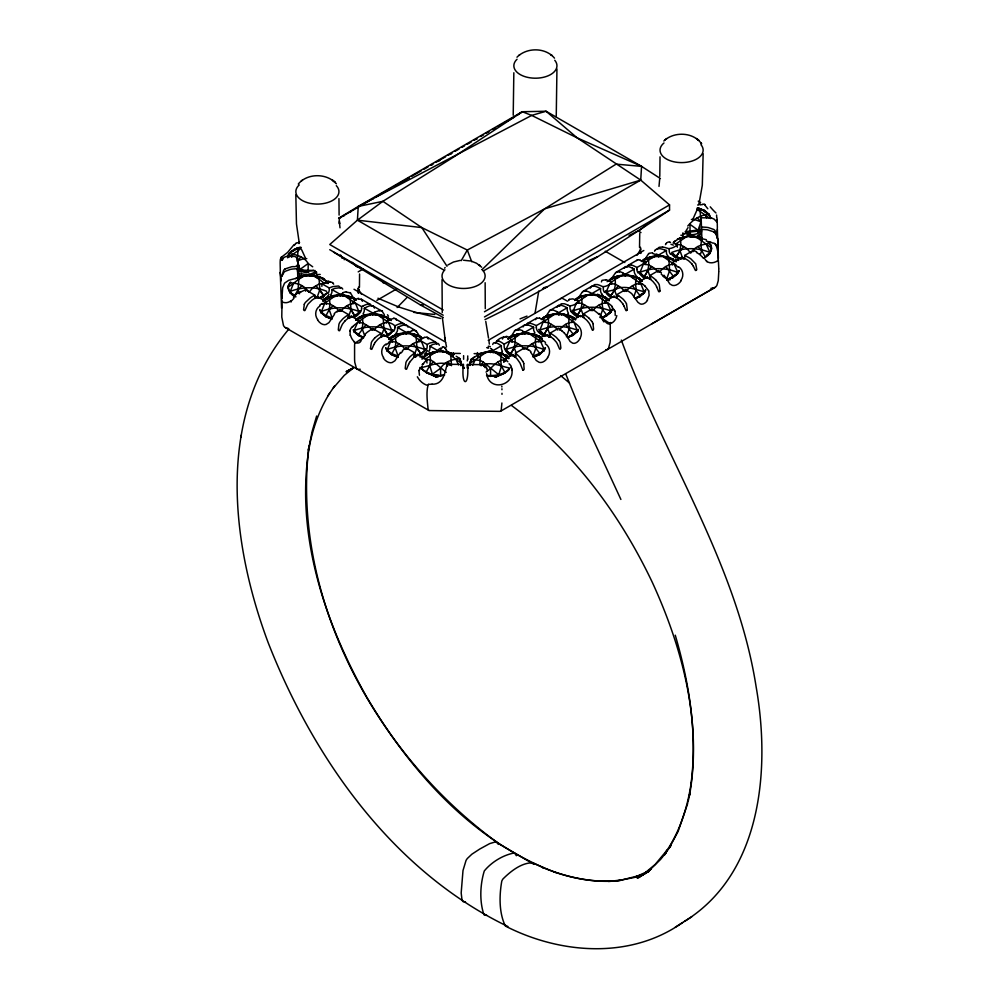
<?xml version="1.0" encoding="UTF-8"?>
<svg xmlns="http://www.w3.org/2000/svg" width="999" height="999" viewBox="0 0 999 999"><rect width="100%" height="100%" fill="white"/><g stroke="black" fill="none" stroke-linecap="round" stroke-linejoin="round"><path stroke-width="1.5" d="M297.789 278.059L297.789 279.77A4.308 3.496 -7 0 0 297.827 280.207M301.174 291.795L305.444 289.735L314.822 295.142L314.822 297.103A4.308 2.697 -55.3 0 0 315.185 298.501M316.671 274.962L316.658 276.623M326.798 282.292L321.878 283.741L329.258 287.999L329.258 289.947A4.308 2.572 -57.3 0 1 327.947 293.406M337.163 311.888L340.072 309.727L348.464 314.573L348.464 316.533M354.87 300.662L352.959 301.686L361.601 306.668L361.601 308.629M365.097 334.303L366.071 333.304A15.947 10.814 -63.9 0 1 366.67 332.704A20.105 12.163 -59.8 0 1 367.607 331.943L372.639 328.534L381.143 333.441L381.143 335.402A4.308 2.597 -57 0 0 381.755 337.163L381.318 336.913M388.374 320.005C381.805 322.153 396.915 322.964 394.842 327.822M402.41 350.599L406.044 347.814L414.785 352.859L414.785 354.82A4.308 2.36 -61.8 0 0 415.946 356.893L414.26 355.931M436.039 342.607A7.655 4.071 -66.5 0 0 435.064 341.795L429.77 343.082A50.237 26.698 -63.6 0 0 428.796 343.606L427.185 344.543L427.185 346.491A4.308 2.248 -64.3 0 1 426.111 350.1M463.611 355.656L463.623 359.253M484.902 367.557L483.653 364.672L467.532 364.485L467.532 366.208M492.707 344.468L493.219 343.394A7.742 3.746 64.1 0 1 494.13 342.694L496.441 342.907A18.644 9.016 67.1 0 1 496.853 343.082L498.364 343.868A46.503 22.502 67.1 0 1 499.862 344.805L501.336 345.816L501.336 347.764A4.296 2.123 66.4 0 0 502.41 351.348M512.687 356.081L512.687 354.732L503.908 359.815L505.494 361.326M513.836 72.777L513.211 115.222M527.622 324.875A31.806 18.919 58.5 0 1 531.78 326.423L533.578 327.197L533.578 329.146A4.308 2.597 57.7 0 0 534.877 332.617M536.338 327.56L536.338 325.599L545.267 320.454L543.119 319.355M547.39 335.926C547.639 332.867 534.315 339.598 542.295 341.633M550.162 335.065L550.149 333.104L558.404 328.346L560.576 329.845M556.942 69.043L556.243 116.908M549.912 310.502L558.766 305.369L561.5 305.357A31.531 18.082 60.4 0 1 565.496 306.955L567.232 307.767L567.232 309.727A4.308 2.51 59.6 0 0 568.481 313.211M580.544 316.783L580.544 315.559L571.753 320.642L574.363 322.502M582.767 291.533L591.957 286.201L594.73 286.164A31.618 18.407 59.7 0 1 598.788 287.724L600.549 288.536L600.549 290.484A4.308 2.61 58.4 0 0 601.773 294.006M614.06 297.44L614.06 296.216L605.394 301.223L607.567 302.672M632.504 268.207L634.203 269.106L634.203 271.054A4.308 2.51 60.3 0 0 635.376 274.6A12.875 7.093 68.7 0 0 641.92 281.268M636.962 269.455L636.962 267.507L645.679 262.475L643.793 261.438M647.215 278.296L647.215 277.073L638.96 281.83L642.594 284.216M660.027 156.843L659.79 176.411M664.397 249.8L666.42 250.499L666.408 252.46A4.296 2.91 50.4 0 0 667.819 255.869A13.112 8.429 55.3 0 0 676.498 261.738M681.892 258.279L681.892 257.055L685.476 258.878A28.846 18.993 51.8 0 1 688.736 260.901L691.895 263.848M682.792 235.652L682.792 237.325A4.058 3.072 35.1 0 0 682.854 238.249M713.835 231.843L707.467 229.82A34.953 28.534 -1.1 0 0 705.956 229.645L701.573 229.37L701.573 231.331A4.308 3.509 0.5 0 1 699.837 234.116L699.987 238.274M716.982 219.755L716.733 221.815L714.198 219.168L711.251 217.832L701.186 217.794L701.485 228.946A4.308 3.496 -4.4 0 1 699.75 231.768A12.875 10.04 -7.6 0 1 697.764 232.967M701.872 238.936L701.872 240.609A4.308 3.459 3.8 0 1 701.81 241.184M703.146 153.771L702.322 185.177L698.875 204.595M287.562 257.792C288.236 251.573 295.03 248.788 300.224 247.14M287.862 256.556L288.349 254.907M288.349 255.494L289.036 253.596L297.265 248.264L301.286 247.44M289.036 254.608L289.91 252.747M289.91 253.334L290.959 251.81M290.959 252.248L292.17 250.799M293.519 250.737L293.519 249.725L298.389 247.839L292.17 251.386M300.249 270.267L298.414 268.956L304.133 270.217L314.173 270.454L308.167 271.179L300.249 270.267L297.265 260.876L298.027 250.299L297.265 248.264L300.999 248.589L288.511 257.455M308.167 271.179L308.167 263.499C304.133 256.431 296.378 254.67 289.036 253.596M437.974 351.061L440.621 350.562C448.838 352.16 454.433 358.891 461.301 363.112L461.188 365.072L461.188 362.15L459.715 358.554C452.385 359.565 444.655 361.238 440.609 368.269L440.584 375.949C433.678 375.412 426.248 374.051 421.478 368.556M446.64 366.196L447.477 364.273L463.399 364.448L463.449 368.206M542.345 339.098L539.772 336.551L536.038 335.09L525.124 332.467L520.941 333.678L509.727 341.358L506.006 349.55L506.006 350.574L510.489 354.458L515.384 356.343L507.917 351.91L505.319 348.651M507.929 339.048L510.501 336.526L514.235 335.065L525.124 332.467L536.026 335.09L539.772 336.551L539.76 337.562L541.133 338.224M510.489 354.458L514.235 347.677L517.969 343.681L520.954 345.404L524.3 349.325M510.489 337.537L510.501 336.526L519.118 333.753L509.14 338.174M517.195 334.952L517.195 333.941M533.066 356.069L533.066 357.08L539.76 354.495L544.93 349.3L545.429 347.64L541.121 352.822L533.066 356.069L536.038 347.689L535.277 341.983L536.038 335.09L541.908 338.911M533.041 333.941L533.041 334.965L531.131 334.34L533.041 333.941L539.772 336.551M536.625 335.339L539.76 337.562M575.736 319.368C571.128 315.097 564.423 314.335 558.516 313.187L554.333 314.398L543.119 322.078L539.398 331.293L545.404 335.764L538.711 329.383M552.509 314.473L552.497 315.06C557.742 313.211 543.581 315.746 542.532 318.319L550.586 315.672L550.586 314.66L558.516 313.187L569.418 315.809L574.525 318.356M543.881 335.189L547.627 328.396L551.361 324.4L554.345 326.124L557.692 330.045M543.881 318.256L543.893 317.245L550.586 314.66M541.545 352.11L544.243 350.624L544.243 349.613L540.559 341.408L529.333 333.691L520.941 333.678L514.235 335.065L508.366 338.873M568.269 315.384L566.433 315.684L566.433 314.673L573.164 317.27M570.029 335.964L568.294 337.088L575.724 332.679L578.321 329.433L577.634 331.343L573.151 335.214L567.944 337.475M570.017 316.059L573.151 318.281M570.029 336.401L571.665 335.189M609.153 300.075C604.545 295.804 597.839 295.042 591.932 293.893L587.749 295.117L576.535 302.784L572.814 312L578.821 316.471L572.127 310.09M574.737 300.474L577.31 297.952L581.043 296.491L591.932 293.893L602.834 296.516L606.58 297.977L606.568 298.988L609.153 300.524M575.948 299.613L577.297 298.963L577.31 297.952C578.458 296.353 591.358 293.918 585.913 295.766L585.926 295.18M577.297 315.896L581.043 309.103L584.777 305.107L587.762 306.83L591.108 310.751M573.588 333.579L577.634 331.343L573.95 322.128C568.094 321.965 562.687 325.362 559.378 330.045M577.297 298.963L578.796 297.377M578.796 297.964L580.431 296.74M582.167 296.079L580.431 297.19M584.003 296.378L584.003 295.367M597.939 295.192L597.939 295.779C592.132 293.931 606.168 296.341 606.58 297.977M599.85 296.391L599.85 295.379M601.685 296.091L603.433 296.765M603.446 316.671L601.71 317.794L609.14 313.386L612.237 309.066M603.446 317.108L605.082 315.896M605.057 297.39L606.568 298.988M636.85 277.472L641.358 280.357L639.997 278.684L633.266 276.086L625.349 274.6L621.166 275.824L615.234 279.245L609.939 283.491L606.231 291.696L607.092 293.556L612.237 297.178L605.544 290.796M601.361 318.182L606.568 315.921L607.929 314.248M617.419 276.074L617.419 277.085L619.33 276.473L617.419 276.074L610.726 278.659L608.154 281.181L617.419 276.074L625.349 274.6L636.251 277.223L639.997 278.684L639.984 279.695M607.929 314.835L609.14 313.386M609.14 313.823L610.189 312.3M610.714 296.603L610.726 295.592C615.059 290.697 616.483 283.366 614.46 277.198L621.166 275.824L629.557 275.824L640.771 283.541L644.467 292.757L639.984 296.628L636.076 298.326M610.714 279.67L610.726 278.659L613.848 277.447M610.189 312.887L611.051 311.039L607.355 302.834L596.141 295.117L587.749 295.117L581.043 296.491L575.174 300.299M608.354 313.536L611.051 312.05L611.738 310.14M633.266 276.086L633.266 277.098L631.356 276.486L633.266 276.086L639.997 278.684M636.863 297.377L635.127 298.501L642.557 294.093L645.654 289.772M636.863 297.827L638.498 296.603M670.242 258.192L674.75 261.076L673.388 259.403L666.658 256.805L658.741 255.319C652.809 256.568 647.876 260.402 643.331 264.223L639.622 273.426L645.629 277.897L638.935 271.516M652.734 256.606L652.722 257.193C657.966 255.344 643.806 257.892 642.757 260.452L650.811 257.804L650.811 256.793L658.741 255.319L669.642 257.942M644.105 277.322L647.851 270.529L651.585 266.546L654.57 268.269L657.916 272.178M644.105 260.389L644.118 259.378L650.811 256.793M640.421 294.992L644.467 292.757L645.154 290.846M668.493 257.517L666.658 257.817L666.658 256.805L673.388 259.403L673.376 260.427M666.683 279.932L675.948 274.812L679.045 270.504M668.518 279.221L670.254 278.097M670.254 278.546L671.89 277.335M666.87 280.17L673.376 277.347L674.737 275.687M674.737 276.273L675.948 274.812M675.948 275.249L676.997 273.738M643.156 260.964L647.851 257.929L654.557 256.543L662.949 256.543L674.163 264.26L677.859 272.465L676.997 274.325M673.813 275.712L677.859 273.476L678.546 271.566M310.989 275.424L314.96 275.899L316.87 277.098L316.87 276.086L308.966 274.55C300.749 276.099 295.142 282.829 288.249 286.975C288.212 291.471 292.158 294.555 295.804 296.391L295.804 296.978C290.721 295.142 286.214 289.136 289.136 283.741M288.249 287.999L288.349 286.026M288.349 286.613L288.649 284.94M293.856 294.817L289.822 292.545L293.544 283.366C299.925 283.129 305.457 287.213 308.953 292.257L313.162 287.4L319.106 284.003L324.375 283.454C319.842 279.62 314.91 275.774 308.966 274.55L298.064 277.11L301.81 277.422M294.305 296.416L298.064 289.635L301.81 285.652M299.2 277.322L301.036 276.036L306.93 275.999C292.32 276.049 321.603 274.3 324.937 279.757L328.059 283.566L328.059 282.542L326.149 281.206M301.036 276.036L301.036 277.048L302.947 275.849M312.987 275.674L310.976 276.011M320.429 297.24L318.693 298.351L327.197 292.907L323.576 296.503L320.966 297.652M320.429 297.69L322.065 296.478M316.134 285.702L323.576 295.492L323.576 296.503L322.065 297.065M422.352 369.393L421.478 367.545C430.919 365.746 440.734 360.302 450.174 365.247M423.376 356.68L422.34 358.191L425.961 354.595L435.339 351.548M423.389 370.329L422.352 368.806M424.6 371.341L423.389 369.88M423.376 357.118L424.587 355.669M424.587 356.256L425.961 355.619L425.961 354.595L430.844 353.334M427.46 372.989L424.6 370.754M425.961 355.619L427.472 354.021M429.083 373.614L427.46 372.402M429.108 353.409L427.472 354.608M430.831 374.288L429.095 373.164M436.376 376.985L432.667 375.012L429.72 365.634L430.494 359.952L429.707 353.122L440.621 350.562L453.996 354.195M434.577 375.199L430.831 373.701M436.551 375.412L434.577 374.613M438.561 375.661L444.63 375L440.584 375.949M444.642 351.685L442.632 352.023L448.526 352.098L452.097 353.933M446.615 351.91L448.526 353.109L448.526 352.098M461.288 364.123L459.715 358.554L456.206 356.256M477.897 355.607L477.922 354.345M467.532 367.195L467.507 368.231L468.394 368.281M717.344 228.272L717.344 226.036M718.781 271.391L718.781 269.156M359.652 322.989L359.69 321.291M372.789 315.085L372.827 313.361M467.744 355.931L467.682 359.303M545.229 322.427L545.267 320.667M578.483 303.221L578.521 301.461M611.675 284.053L611.7 282.954M340.259 296.191L340.284 295.03M645.641 264.448L645.679 262.675M717.332 228.883L718.069 249.488M718.781 271.94L718.269 280.644L716.92 285.314A9.578 7.255 34.9 0 1 715.022 287.425L651.51 323.976M392.22 341.795L392.257 340.072M437.25 352.197L437.275 351.024M428.871 410.439L285.339 327.572A9.59 7.205 -36.4 0 1 283.479 325.512L281.78 317.045L282.043 299.925M717.332 229.52L716.795 238.124M406.156 334.128L406.193 332.605M625.274 274.463L625.312 276.186M463.399 364.448C460.851 387.4 469.555 387.25 467.532 364.485M639.747 233.504L639.522 247.502M511.925 340.559L511.913 341.658A4.271 2.785 53 0 0 512.025 342.133M591.97 309.215L591.945 310.19M625.611 289.797L625.586 290.771M326.286 302.347L326.261 303.708A4.221 2.91 -47 0 0 326.336 304.121M658.441 270.829L658.416 271.703M677.16 244.493L677.122 246.278A4.308 2.96 39.6 0 0 677.384 247.165M426.885 360.002L426.835 361.775A4.308 2.56 -57.1 0 0 427.06 363.012M483.603 366.096L483.641 364.935M693.456 250.537L693.418 251.573M467.445 368.107L467.37 364.71M501.898 402.997L501.273 409.69A9.578 2.922 76.9 0 1 500.487 411.288L714.984 287.387M362.35 301.298L362.025 299.85A7.505 3.746 -28.8 0 0 361.538 299.6M428.409 384.428C426.024 390.384 427.222 401.136 428.084 409.016A9.59 3.059 -76.2 0 0 428.858 410.489M601.435 281.918L601.848 280.657A6.893 3.646 30.8 0 1 602.035 280.319L605.694 279.832M443.206 310.015L329.757 244.518L357.417 220.18L358.241 206.443L522.302 111.726L546.078 111.251L641.558 166.371L660.414 178.534M484.965 319.618C549.475 288.499 610.089 249.875 669.542 210.102L669.542 204.895L640.734 180.107L641.558 166.371L577.172 137.874L531.68 115.409L522.302 111.726L454.295 156.643L382.879 201.323L357.417 220.18L443.481 269.867M659.64 179.383L659.003 186.388M469.967 365.484L469.967 362.562L471.441 358.953L481.643 352.872M711.413 249.263L710.626 244.63C713.398 250.05 709.165 256.031 703.958 257.892L709.065 253.709L711.413 249.85M502.46 339.061L502.859 337.812A7.343 3.684 31.3 0 1 503.209 337.6M359.453 287.325L359.565 274.001M469.967 362.562L469.867 364.535M280.682 257.567L281.668 257.03M479.845 364.747L480.419 355.632L479.657 353.609L477.172 354.595M510.501 353.446C514.86 348.564 516.246 341.233 514.235 335.065L517.969 335.389M543.893 334.166C548.251 329.283 549.637 321.953 547.627 315.784L554.333 314.398L562.724 314.41L572.889 321.266M577.31 314.885C581.668 309.99 583.054 302.66 581.043 296.491L584.777 296.828M644.118 276.311C648.476 271.428 649.862 264.086 647.851 257.929L651.585 258.254M681.068 259.228L676.186 257.355L676.186 256.343C680.506 251.448 681.917 244.143 679.919 237.999L690.809 235.377L701.71 237.974L697.976 238.286L690.809 235.377L677.422 238.986M288.911 328.996C215.684 416.533 231.019 543.394 268.244 642.844C313.873 759.153 393.169 871.278 507.942 926.523M240.871 437.312L241.146 435.277M418.893 370.467L419.455 375.249M538.761 291.046L535.127 312.625M535.576 319.655L536.001 318.619A6.968 3.496 29.6 0 1 536.226 318.469L539.572 318.019M568.618 300.587L568.993 299.625M615.209 315.434L615.147 311.114M358.566 293.094L358.491 287.088M688.024 801.972L689.934 793.218L689.56 795.204C702.222 722.614 682.579 648.289 652.359 582.454C619.755 513.848 572.864 450.786 511.438 405.432M460.901 365.696L461.201 364.485M469.967 363.149L470.766 360.851L474.575 356.755M350.174 331.069L350.062 335.377M287.562 257.205L287.862 256.119M687.699 803.433L678.096 831.468L669.355 847.751L671.003 845.341L664.323 855.107L665.996 852.671L660.551 859.452L648.438 871.315L650.749 869.305M660.027 290.809L659.278 284.902A7.617 4.396 61.8 0 0 658.391 283.192L655.731 279.957M640.484 247.265L640.659 253.334M316.646 416.034L312.113 431.506L308.391 450.249L308.679 448.226C291.833 599.812 376.548 754.407 497.19 842.457L498.301 844.392M358.117 292.894L358.616 290.409A16.121 9.316 0 0 0 358.316 288.736M640.571 253.459L640.859 252.635M496.003 376.81L498.501 375.537L501.461 366.158L500.686 360.464L501.461 353.596L498.476 352.485M566.458 336.788L569.43 328.421L568.668 322.714L569.43 315.809L575.299 319.643M599.875 317.495L602.847 309.128L602.085 303.421L602.847 296.516L608.716 300.349M633.778 296.803L636.263 289.835L635.501 284.128L636.263 277.223L642.132 281.056M663.286 276.448L666.683 278.921L669.655 270.554L668.893 259.99L669.655 257.954L673.388 259.403M697.951 231.131L699.775 229.82L685.988 231.556L690.022 232.068L697.951 231.131L700.911 221.728L700.137 211.126L700.911 209.066L697.964 207.917L697.964 208.928L699.799 208.629M700.237 254.72L701.71 250.537L700.948 244.842L701.723 237.974M322.902 300.649C330.619 294.518 341.97 292.982 351.011 297.065L350.237 299.113L351.011 309.665L348.027 318.057L349.862 318.344M381.481 335.689L383.966 328.708L383.204 318.144L383.978 316.109C374.937 312.013 363.586 313.549 355.869 319.68M388.836 338.711C396.553 332.58 407.904 331.044 416.945 335.14L416.171 337.175L416.945 347.739L413.961 356.119L415.796 356.406L413.961 357.13M317.869 276.448L319.855 277.185L319.106 279.183L319.867 289.698L316.858 298.052L314.598 296.391M408.504 364.473L406.605 369.168A1.261 0.887 70.4 0 1 405.219 368.394L405.931 362.525A7.642 4.196 -64 0 1 406.768 360.814L409.902 356.905A30.744 16.334 -63.6 0 1 411.888 355.144L414.785 352.859M654.545 251.236L654.882 250.474M665.496 244.655L665.809 243.993M446.59 366.333C444.605 374.138 442.794 384.54 432.08 384.24M697.314 209.303L692.544 219.98M557.117 307.267L557.717 306.156A7.68 4.396 57.1 0 1 558.778 305.382M590.284 288.124L591.058 286.825A7.617 4.396 58.1 0 1 591.957 286.201M523.076 326.923L523.701 325.799A7.667 4.545 55.2 0 1 524.812 325L527.622 324.912M611.738 310.726L612.237 309.515M645.154 291.433L645.654 290.222M678.546 272.153L679.045 270.941M495.279 343.181C497.14 339.41 502.21 336.388 506.393 337.163M373.901 344.518L371.878 349.2A1.261 0.874 70.2 0 1 370.479 348.439M559.54 306.256L560.626 304.383A7.617 4.383 61.9 0 1 561.538 303.771L564.26 303.758A31.618 18.094 60.3 0 1 568.256 305.357M304.333 304.333L303.596 309.69A1.261 0.849 72.8 0 0 304.957 310.477L307.23 305.532A7.642 4.595 -55.8 0 1 308.204 303.908L311.863 300.299A30.744 19.068 -56.1 0 1 314.161 298.713L317.545 296.715L326.298 301.773L322.227 304.295M330.694 318.743L325.487 316.483L321.004 312.612L324.7 303.396L332.942 297.402L340.122 294.468L351.011 297.065L354.745 298.526L356.106 300.187L351.623 297.327M363.661 337.774L358.441 335.514L353.958 331.643L353.958 330.632L357.654 322.427L365.909 316.446L373.089 313.499C379.233 315.672 386.738 315.297 391.333 320.579M397.927 357.38L391.408 354.558L386.925 350.686L390.621 341.458L398.876 335.477L406.056 332.53L416.945 335.14L420.679 336.588L422.04 338.249L413.973 334.003L412.063 334.403L413.973 335.015L413.973 334.003M472.677 365.359L475.137 359.89L486.351 352.21L490.546 350.999L497.152 352.235M624.412 268.232L625.062 267.183A7.617 4.246 60 0 1 625.936 266.583L628.596 266.608A31.431 17.62 61.5 0 1 632.517 268.256M626.848 267.208L627.647 265.784A7.667 4.283 64.7 0 1 628.696 264.985L637.662 259.815L640.234 259.902M291.508 257.292L292.744 254.558M288.636 285.389L290.684 282.18M453.271 352.734L452.972 353.384L460.289 353.459M419.792 367.944L420.142 367.32M593.056 286.338L593.631 285.427A7.68 4.458 62.9 0 1 594.717 284.59L597.489 284.578A31.531 18.319 59.6 0 1 601.548 286.114C604.545 288.474 615.684 281.818 609.378 281.044A30.395 19.056 61 0 0 605.669 279.683M525.849 325.137L526.61 324.026A7.617 4.558 60 0 1 527.559 323.389L536.85 318.019M362.987 337.262L360.489 341.396M461.226 260.689L467.295 250.05L544.68 208.828L616.096 164.136L641.558 166.371M579.72 338.848C582.667 334.49 581.643 328.359 577.484 325.137A28.834 15.609 60.7 0 0 574.363 322.615M637.062 255.232L640.846 249.001M329.62 393.294C319.23 409.89 312.762 428.671 309.041 447.827L309.415 445.829C294.792 533.079 324.238 621.74 366.745 697.152C410.801 771.678 472.864 841.508 555.744 872.464L553.821 871.802C572.277 878.158 591.77 881.942 611.338 881.243M657.454 249.163L658.129 248.189A7.742 5.12 55.2 0 1 659.365 247.265L662.537 247.015M409.503 362.387L413.673 357.505A35.34 18.831 -63.7 0 1 414.672 356.655L417.52 354.433L426.885 359.852L423.976 362.699M405.706 180.419L405.994 179.995A7.68 4.396 57.4 0 1 407.055 179.196M647.265 300.15L649.138 295.292L648.701 290.984M547.577 357.417C550.911 353.147 549.999 346.603 545.254 343.743M680.806 280.507C684.14 276.248 683.279 269.705 678.596 266.758M686.013 230.806L688.049 227.622M707.242 254.957L709.939 253.459L709.939 252.447C697.265 247.39 684.365 247.44 671.69 252.472L676.186 256.343L683.641 246.566L686.625 248.276L690.821 253.159M610.726 295.592L618.194 285.826L621.178 287.537L624.525 291.458M645.054 259.178L648.551 253.696M351.598 317.22L357.33 313.911L359.927 310.664M384.565 336.251L390.297 332.942L392.894 329.695M417.532 355.282L423.264 351.973L425.861 348.726M327.972 395.691L334.653 385.926M508.816 369.33L508.816 369.917C503.221 375.399 493.356 377.497 486.538 375.499C494.63 375.924 504.433 375.025 509.677 368.069C500.249 366.271 490.447 360.801 481.006 365.721M655.019 250.237L657.055 248.726L659.752 248.626A30.981 20.405 51.9 0 1 664.397 249.85M375.012 342.482L377.809 339.323A30.619 18.057 -59 0 1 381.431 336.613L383.866 335.015L392.257 339.86L389.036 341.833M510.501 337.387L514.597 331.056M293.943 298.339L291.159 301.186M438.623 161.276L438.773 161.064A7.667 4.545 55.5 0 1 439.885 160.252M545.466 316.958L549.575 310.839M608.366 348.763L610.077 342.607A82.13 47.415 60 0 0 610.277 339.498L610.277 326.011A86.851 50.137 60 0 0 610.152 323.763L610.152 323.713M610.926 279.408L615.609 272.665M332.992 388.374L344.28 375.362L353.683 367.682L346.578 372.202L353.559 367.769L346.079 371.665L353.434 367.832M444.58 268.182L445.154 267.482M282.043 260.165L283.117 258.978M298.289 184.016C307.442 172.927 327.023 173.027 336.388 183.791M281.855 260.389C279.245 253.846 280.494 267.757 280.282 272.702M339.548 218.356L339.71 218.169A7.617 4.246 60.1 0 1 340.584 217.557L340.971 217.432M340.946 311.313C344.255 306.631 349.662 303.221 355.532 303.359L359.24 312.575L354.745 316.458L353.234 316.458M373.901 330.344C377.222 325.662 382.629 322.252 388.486 322.39L392.207 331.606L387.712 335.502L386.201 335.489M406.868 349.375C410.189 344.692 415.596 341.283 421.453 341.433L425.174 350.637L418.082 355.656M486.038 372.065C492.632 367.844 496.928 359.066 505.969 359.877L494.742 352.197L490.546 350.999L483.953 352.247M525.986 349.325C529.295 344.643 534.702 341.246 540.559 341.408M592.794 310.751C596.103 306.069 601.51 302.672 607.355 302.834M626.211 291.458C629.52 286.775 634.927 283.379 640.771 283.541M659.602 272.178C662.911 267.495 668.319 264.098 674.163 264.26M691.658 252.173C695.591 245.604 703.109 244.443 709.939 243.319M408.741 178.409L408.903 178.209A7.617 4.383 61.8 0 1 409.091 178.034M582.417 291.87L578.009 298.414A8.579 4.471 -55.6 0 1 577.335 299.388M422.053 364.76L423.039 363.673M352.447 327.01L353.396 325.986M516.97 57.205C526.648 47.253 545.504 47.253 554.495 58.154M400.474 352.41L394.93 360.764L392.07 362.575A10.827 7.38 67.7 0 1 383.316 358.067M339.26 311.313L335.901 307.405L332.942 305.694L329.208 309.69L325.487 316.483L332.18 319.068M334.49 314.31L328.958 322.627L326.111 324.463A10.827 7.03 70.5 0 1 317.52 319.842M372.227 330.344L368.868 326.436L365.909 324.725L358.441 334.503L358.441 335.514L363.311 337.387L355.881 332.979L353.284 329.732L353.958 331.643L356.668 333.142M405.194 349.388L401.835 345.467L398.876 343.756L395.142 347.752L391.408 354.558L398.114 357.142M294.068 244.618L287.587 252.447L281.681 257.018M300.999 256.88L297.265 260.864L303.971 258.604L306.768 258.604M480.594 365.172L483.391 362.187L498.489 374.525M446.253 372.402L433.454 361.663L429.72 365.634L425.961 372.427L436.313 377.06M344.892 321.079L342.694 323.826A7.605 4.171 -60.8 0 0 341.795 325.512L339.66 330.607A1.261 0.837 72.5 0 1 338.299 329.832L338.923 324.325A7.68 4.608 -61.1 0 1 339.897 322.19L342.657 319.031A30.619 17.283 -61 0 1 346.129 316.208L348.464 314.573M397.115 307.567L406.88 297.627M374.575 338.211L372.277 340.896A7.605 4.608 -59.2 0 0 371.353 342.57L370.517 348.426M560.776 298.838L561.45 298.164A20.517 11.838 60.2 0 0 561.65 297.952L567.482 301.186M482.255 269.418L544.68 208.828L640.734 180.107L577.172 137.874L546.078 111.251L531.68 115.409L358.241 206.443L338.599 218.294M663.836 140.984C673.9 131.244 693.468 131.943 701.56 143.819L701.011 142.957L701.51 143.719M607.105 281.681L608.154 280.744M646.952 224.051L640.209 229.845L629.083 235.502M385.976 344.043C381.281 346.915 380.369 353.434 383.666 357.692M319.992 305.944C315.259 308.816 314.36 315.372 317.707 319.643M507.929 338.599L509.14 337.587M541.321 319.33L542.532 318.319M574.737 300.037L575.948 299.026M641.545 261.463L642.757 260.452M675.399 244.28L686.613 236.588L695.004 236.588L701.71 237.974M519.755 54.683L518.993 55.27M664.959 139.91L666.658 138.599M301.223 181.019L302.46 180.057M684.502 921.378C762.1 873.288 770.416 768.643 756.156 686.975C736.75 562.474 663.736 456.605 621.341 340.072M645.292 873.351L650.811 869.142M503.109 337.525L503.771 337.125M569.255 299.338L572.714 298.876A29.67 17.57 61 0 1 576.261 300.212C582.767 301.074 570.791 307.742 568.256 305.307M350.424 211.9L351.136 211.476M450.025 154.395L451.186 153.809M687.749 226.024C693.306 219.393 700.262 214.773 709.153 214.373L710.626 217.994M610.726 322.49L609.465 323.226M300.249 269.255L308.167 263.499L312.699 266.795M431.331 165.197L432.092 164.723M298.564 293.456L299.875 292.57M322.902 301.099L328.621 297.34M355.869 320.13L361.588 316.371L365.172 314.985L367.083 315.384L365.172 315.996L365.172 314.985M344.88 321.041A29.945 16.946 -61.1 0 1 348.863 317.794L351.198 316.146L359.702 321.054L354.882 324.625A20.105 11.039 -60.2 0 0 354.008 325.437A15.947 7.43 -56.7 0 0 353.409 326.036M388.836 339.161L396.303 334.727L400.05 334.415L398.139 335.027L398.139 334.016M432.667 374.001L440.609 368.269M615.846 272.44L625.936 266.583M515.009 330.657L524.8 324.975M648.913 253.346L652.584 252.759M673.613 241.995L674.824 241.134M447.927 264.947L453.459 262.013L460.302 260.377M516.945 115.434L522.302 111.726M483.391 362.187L480.419 360.477L475.137 359.89L469.867 363.524L469.967 364.897M323.339 300.911L329.208 297.09L335.914 295.692L344.305 295.679L354.47 302.51M356.306 319.942L362.175 316.121L368.881 314.722L377.272 314.722L387.437 321.541M389.273 338.973L395.129 335.152L401.848 333.753L410.239 333.753L420.404 340.572M674.05 241.808L679.919 237.999L683.641 238.311M704.907 259.078C707.429 264.123 713.985 263.524 717.894 260.577C718.718 256.206 717.944 249.588 715.858 244.942M541.758 319.593L547.627 315.784L551.361 316.121M608.591 281.006L614.46 277.198L618.194 277.535M295.704 278.634L298.052 277.11L298.838 279.121L298.064 289.635L299.538 293.806M422.652 357.692L429.707 353.122L433.454 353.434L436.426 351.735L444.83 351.773L451.511 353.196L453.858 354.72M285.14 268.906L291.508 266.795A34.953 28.534 -1.1 0 1 293.019 266.608C300.849 268.157 298.801 254.508 292.632 256.556M648.913 871.053L638.299 877.796L648.838 871.091M649.362 870.741L635.614 876.847L639.997 875.374L622.352 879.844L612.574 881.018L615.521 880.868C590.397 882.691 565.309 876.847 542.195 867.307L544.043 868.056L532.529 862.811C521.453 862.699 510.614 871.34 502.947 878.983A8.679 5.42 -64.4 0 0 501.785 881.093C499.225 895.504 498.913 912.899 505.382 926.061C560.164 954.107 630.431 959.577 682.542 922.589M675.274 927.222L691.758 916.757M381.143 333.441L378.708 335.002A29.945 17.632 -58.9 0 0 374.55 338.162M428.783 351.648A4.308 2.398 -62.6 0 0 429.932 348.052L429.907 346.116L431.531 345.179A47.34 25.225 -63.7 0 1 432.942 344.43L437.787 343.369A7.642 4.046 -62.3 0 1 438.623 343.943L439.348 345.254M376.873 300.374L396.528 289.011M363.074 337.787L354.707 343.356A86.851 50.137 -60 0 0 354.583 345.716L354.583 359.203A82.13 47.415 -60 0 0 354.77 362.312L356.481 368.469M338.886 218.369L360.514 205.881M363.211 204.32L372.664 198.863M375.374 197.303L390.234 188.724M394.28 186.388L409.14 177.81M411.85 176.249L421.303 170.779M424.013 169.218L428.059 166.883M430.769 165.322L433.466 163.761M436.163 162.2L440.222 159.865M442.919 158.304L445.629 156.743M448.326 155.182L452.385 152.847M455.082 151.286L459.14 148.938M461.838 147.377L464.535 145.829M467.245 144.268L471.291 141.92M474.001 140.359L476.698 138.799M480.756 136.463L483.454 134.902M486.151 133.342L488.861 131.781M492.907 129.445L495.616 127.884M498.314 126.324L502.372 123.988M505.069 122.427L514.522 116.958M358.191 271.865L363.062 269.056M483.404 270.941L640.734 180.107M484.453 311.763L669.542 204.895M484.453 316.958L669.542 210.102M488.236 340.334L643.818 250.499M501.336 345.816L493.369 350.412L491.733 349.238M510.864 355.956A13.112 6.643 64.2 0 1 505.107 349.812A4.296 1.961 68 0 1 504.145 346.178L504.12 344.205L511.95 339.685L509.69 338.499M533.578 327.197L524.862 332.23L522.764 331.318M567.232 307.767L558.816 312.625L556.655 311.476M600.549 288.536L592.02 293.456L589.772 292.357A29.67 16.696 59 0 0 586.263 290.996M634.203 269.106L625.274 274.263L623.014 273.202M666.42 250.499L658.591 255.02L656.256 253.971M662.537 247.015A18.644 12.263 51.8 0 1 663.086 247.103L665.159 247.565A46.503 30.582 51.7 0 1 667.182 248.189C670.167 250.2 681.43 244.093 674.824 243.519M561.413 315.185L563.761 313.823M595.454 295.529L597.802 294.168M516.221 356.069L514.423 357.105A4.296 2.123 66.4 0 0 515.447 355.07L515.484 353.134L524.975 347.64L528.184 350M582.892 317.432A4.308 2.51 59.7 0 0 583.279 315.909L583.304 313.973L591.982 308.966L594.13 310.389M616.321 298.226A4.308 2.56 57.6 0 0 616.845 296.591L616.82 294.618L625.611 289.548L628.408 291.308A28.834 17.657 59.2 0 1 631.78 293.706L637.936 302.31L640.209 303.921A8.417 5.644 -67.1 0 0 647.489 300.387M649.862 278.921L649.313 279.233A4.308 2.473 59.5 0 0 649.999 277.447L649.974 275.474L658.441 270.592L661.425 272.852M681.892 257.055L672.389 262.537L675.873 264.735M683.978 259.216A4.296 2.872 49.6 0 0 684.702 257.417L684.677 255.444L693.456 250.374L695.804 251.448M548.876 337.212L549.937 336.601M433.454 353.434L425.199 359.378L430.494 359.952L433.454 361.663M440.696 348.039L437.287 350.374L429.907 346.116M314.822 295.142L311.638 297.015A35.34 21.866 -56 0 0 310.352 297.852L305.482 302.335A7.655 5.007 -56 0 0 304.245 304.308M361.601 306.668L363.311 305.794M363.087 313.698A4.308 2.473 -60.3 0 0 364.298 310.214L364.323 308.241L366.034 307.367A30.732 17.37 -61 0 1 369.992 305.756L372.664 305.769L381.094 310.639M638.074 877.097L649.225 871.29M648.214 871.365L637.137 877.984L649.462 870.141L644.742 873.163L655.157 864.46L667.17 849.999L665.559 852.484C679.782 831.942 687.524 807.604 691.146 783.066L690.871 785.039C697.664 734.715 689.385 683.553 675.262 635.177M487.337 376.885C492.47 391.084 513.586 384.727 512.012 370.454M421.203 338.486L418.881 339.735L427.185 344.543M374.775 312.15L372.952 313.099L364.323 308.241M637.662 259.815L637.012 260.215A7.443 3.721 40 0 0 636.813 260.577M707.217 254.795L709.939 253.459M394.842 325.861L396.615 325.025A30.732 18.094 -58.9 0 1 400.749 323.489M388.986 339.485A12.862 7.505 -66.3 0 0 396.303 332.879A4.308 2.635 -57.8 0 0 397.59 329.383L397.565 327.435L399.35 326.598M640.384 294.73L644.467 292.757M608.329 313.374L611.051 312.05M574.912 332.667L577.634 331.343M541.52 351.935L544.243 350.624M375.05 312.025L379.608 310.452M589.073 260.477L597.627 256.706M496.103 376.948L505.194 372.952L501.461 366.158L497.727 362.175M329.258 287.999L331.131 287.213A47.34 29.283 -56 0 1 332.779 286.601L338.424 286.001A7.642 4.758 -57.5 0 1 339.41 286.663L340.359 288.099M330.632 294.955A4.308 2.697 -55.3 0 0 331.955 291.533L331.98 289.573L333.853 288.786A50.237 31.144 -56.1 0 1 334.99 288.361L341.146 287.575M534.552 356.743L539.76 354.495L539.772 353.484L532.305 343.693M388.661 319.88L393.556 318.494M408.279 331.493L406.206 332.417L397.565 327.435M645.541 873.201L634.19 877.509L617.282 880.793M494.542 377.16L498.501 375.537M342.857 293.256L340.284 294.368L331.98 289.573M520.029 318.868L526.997 316.109M714.148 287.787L712.799 288.162M330.369 296.666L334.116 295.766L325.474 298.551L325.487 299.563M361.588 316.371L358.441 317.582L358.441 318.594M396.303 334.727L391.408 336.613L391.408 337.625M671.89 277.922L673.376 277.347L673.388 276.336L665.921 266.558M638.498 297.19L639.984 296.628L639.997 295.617L632.529 285.839M605.082 316.483L606.568 315.921L606.58 314.91L599.113 305.132M571.665 335.776L573.151 335.214L573.164 334.203L565.696 324.425M542.532 288.661L546.94 287.125L543.868 287.587M639.622 272.415C652.31 267.42 665.197 267.407 677.859 272.465M572.814 310.989C585.501 305.994 598.389 305.981 611.051 311.039M539.398 330.282C552.085 325.287 564.972 325.274 577.634 330.332M506.006 349.55C518.693 344.555 531.58 344.543 544.243 349.613M515.834 330.157L518.756 330.032M616.645 271.953L619.417 271.915M527.559 323.389L530.382 323.314A31.431 18.669 58.4 0 1 534.54 324.825L536.338 325.599M583.553 291.059L586.276 291.046M628.696 264.985L631.356 265.022M550.674 310.04L553.284 310.09A30.395 15.972 59.1 0 1 556.68 311.676M496.915 341.071L499.238 341.308M476.148 139.286L476.86 139.161M424.338 337.175L427.572 337.5A7.43 3.721 -40.5 0 1 427.772 337.812L428.209 339.036M358.466 299.138L361.713 299.475M325.612 283.142L328.059 282.542L319.855 277.185L316.134 277.472M319.817 309.64L321.004 311.601C333.666 306.531 346.553 306.568 359.24 311.563M353.958 330.632C366.633 325.562 379.52 325.599 392.207 330.594M385.751 347.702L386.925 349.662C399.6 344.605 412.487 344.63 425.174 349.625M289.822 291.533C302.048 286.875 314.51 286.201 326.698 291.321M606.231 291.696L614.46 289.81M699.1 204.296L700.411 204.046M358.241 206.443L382.879 201.323L421.803 227.585L467.295 250.05L471.703 261.713M298.064 277.11L304.782 275.736M400.736 323.551L403.534 323.601A7.68 4.533 -62.2 0 1 404.62 324.45M412.25 330.194L415.959 330.794M346.378 292.158L350.112 292.782M666.683 278.921L668.518 278.634M344.156 215.784L343.344 215.959A7.667 4.283 64.4 0 0 342.645 216.433M712.512 288.212L710.913 288.336M688.786 236.239L692.831 236.226M486.513 352.098L484.54 352.897L490.546 350.999M336.089 295.542L338.099 295.304L336.089 295.991M369.056 314.573L371.066 314.335L369.056 315.022M402.023 333.604L404.033 333.366L402.023 334.053M523.089 333.291L521.078 333.978L523.089 333.878M684.802 236.688L686.775 236.925L682.891 236.888L682.891 237.899M465.497 902.022L463.199 901.71L462.05 900.349L461.176 892.969L462.999 870.541L466.034 860.451A8.679 4.57 -55.9 0 1 467.382 858.453L471.878 854.195L479.745 849.05L489.66 843.618L495.566 841.857L534.015 864.372M347.277 297.402L351.011 297.065L355.706 300.112M380.244 316.433L383.978 316.109L389.847 319.905M413.211 335.464L416.945 335.14L421.64 338.186M665.921 258.266L669.642 257.942L674.35 261.014M632.529 277.547L636.251 277.223M599.113 296.84L602.834 296.516M565.696 316.134L569.418 315.809M532.305 335.414L536.026 335.09M497.727 353.908L501.448 353.596M447.789 353.484L451.511 353.196L450.761 355.194L451.523 365.709M608.441 881.468L620.229 880.569M486.725 915.321L485.164 915.271A8.679 5.007 -60 0 1 483.903 914.659C479.408 901.185 480.094 884.602 484.29 870.953C491.508 862.149 502.734 855.244 513.811 853.059A8.679 5.007 -60 0 1 515.072 853.67L516.383 855.731M281.993 297.59L282.655 287.799L284.54 283.154L288.748 280.294L297.789 277.847L297.49 268.656L293.069 268.993A31.506 25.774 -1.1 0 0 290.559 269.343L285.214 271.291A7.617 6.131 -2.4 0 0 283.928 272.44L281.805 276.398L283.629 270.342A7.667 6.419 2.6 0 1 285.09 268.868M320.192 274.438L316.671 274.688L316.571 272.003M691.395 219.468L694.193 219.468L700.911 221.728L697.177 217.732M463.499 260.227L470.267 260.964M333.591 252.123L420.429 304.97L423.501 304.97M429.345 410.577L500.024 411.363M330.082 281.855L329.52 281.855A15.822 10.939 -57.2 0 0 328.496 282.055M474.113 353.621L477.934 353.658L477.397 352.547M701.485 226.985L705.906 227.273A31.506 25.674 -1.1 0 1 708.403 227.597L713.761 229.458A7.617 6.306 -2.5 0 1 715.047 230.594L717.245 236.888L715.346 233.242M342.158 295.891L344.168 295.979M375.124 314.922L377.135 315.022M529.158 333.991L527.147 333.291L529.158 333.541M436.551 374.975L438.561 375.075M413.698 312.375L434.79 314.46M680.843 235.215L682.792 235.389L682.717 233.179M483.391 353.921L479.657 353.609C489.16 351.336 501.336 350.711 508.816 358.079M332.942 297.402L329.22 297.09L329.97 303.983L329.208 309.69L332.18 318.057L324.126 314.822L321.004 311.601M365.909 316.446L362.187 316.121L362.937 323.014L362.175 328.721L364.66 335.701M398.876 335.477L395.154 335.152L395.904 342.045L395.142 347.752L398.114 356.131L390.06 352.884L386.925 349.662M696.815 236.676L694.842 236.913L698.726 236.863L702.309 238.237M346.129 295.754L354.745 298.526L354.745 299.538M375.124 314.335L381.006 314.972L387.712 317.557L387.712 318.569L390.284 319.643M288.249 328.446L285.402 327.61M314.96 275.899L316.87 276.086M676.723 244.418L680.669 244.855L683.641 246.566M324.7 303.396L329.97 303.983L332.942 305.694M357.654 322.427L362.937 323.014L365.909 324.725M390.621 341.458L395.904 342.045L398.876 343.756M643.331 264.223L648.613 264.822L651.585 266.546M609.939 283.491L615.222 284.103L618.194 285.826M576.535 302.784L581.805 303.384L584.777 305.107M543.119 322.078L548.401 322.677L551.361 324.4M509.727 341.358L515.009 341.958L517.969 343.681M357.417 220.18L421.803 227.585L447.015 266.271M342.158 295.304L344.168 295.542M382.867 282.655L385.939 283.067M298.564 243.381L299.263 243.506M346.129 296.341L349.887 296.653M696.89 208.242L704.67 210.502L709.153 214.373L710.626 218.581M440.671 318.481L415.909 312.45L398.002 306.768M644.467 291.745C634.602 289.623 624.288 284.378 614.472 289.81L616.945 296.79M668.306 279.495L670.042 279.907M702.934 204.046L703.296 204.146A7.567 5.182 -75.3 0 1 704.657 204.57M361.089 267.682L356.581 266.608L352.06 262.3M289.822 282.442L293.544 283.366M475.137 359.89L471.441 358.953L471.453 359.977M706.343 239.71L701.872 238.674L701.573 229.37M672.989 242.982L674.55 243.431M676.186 256.343L681.068 258.641M387.712 318.569L382.842 315.684M371.69 306.156L370.841 304.807A7.605 4.321 -62.5 0 0 369.942 304.195L367.257 304.22A30.981 17.483 -61 0 0 363.311 305.844M415.147 330.294L406.268 325.174L403.459 325.125A30.981 18.282 -59 0 0 399.35 326.636M471.69 261.288L476.623 263.299L481.693 267.233M398.988 307.105L377.947 298.226M697.964 207.917L704.67 210.502L704.67 211.513L709.153 215.384M322.078 278.109L323.576 278.684L323.576 279.695L322.078 278.696M415.809 334.715L420.679 336.588L420.679 337.6M355.294 342.869L355.02 342.744A7.655 4.808 64.8 0 1 354.757 342.607A7.655 4.808 64.8 0 1 354.495 342.432L354.195 342.22M432.667 375.012L437.912 377.235M508.828 358.666L502.047 353.858M645.629 277.31L647.252 278.084M612.237 296.591L613.861 297.365M545.404 335.177L547.027 335.951M684.677 255.444L688.286 257.292A31.331 20.592 51.7 0 1 690.771 258.778L695.729 263.836L696.753 269.555A1.299 0.912 -70.3 0 1 696.328 270.242M319.817 310.077L321.004 312.612L323.726 313.936M353.958 331.643L356.693 332.967M385.751 348.151L386.925 350.686L389.66 351.998M289.822 292.545L292.532 293.893M696.028 251.561L696.728 251.91M636.962 267.507L635.264 266.621A31.806 17.782 61.4 0 0 631.356 264.96M420.429 304.97L443.331 317.595M321.004 312.612L323.701 314.111M386.925 350.686L389.635 352.172M433.578 375.362L436.263 376.885M698.239 201.161L700.599 202.522M697.976 238.286L711.513 247.877L711.513 248.888M638.324 231.044L640.983 232.58M605.257 251.224L624.8 262.525M329.757 249.713L443.206 315.222M490.397 348.401L491.533 349.101M354.008 289.248L445.754 342.22M361.064 299.076L369.942 304.195M395.117 318.731L403.534 323.601M426.923 337.1L435.052 341.795M432.517 351.673L434.977 353.097M348.064 317.707L349.138 318.331M600.986 317.632L610.152 323.664M550.149 333.104L552.097 334.315A32.767 19.468 58.4 0 1 556.281 337.337L559.103 340.522M547.39 334.702L549.338 335.914A32.38 19.281 58.5 0 1 553.521 338.936M616.82 294.618L618.718 295.854M614.06 296.216L615.958 297.44A32.48 18.906 59.7 0 1 620.042 300.537M709.153 214.373L700.911 209.066L697.177 209.415L709.665 218.244M583.304 313.973L585.177 315.222M580.544 315.559L582.417 316.808A31.631 18.144 60.4 0 1 586.95 320.392L589.16 323.164A7.617 4.233 60.1 0 1 590.072 324.85L592.232 329.945A1.311 0.874 -72.4 0 0 592.782 330.057M501.461 353.596L508.516 358.166M704.67 211.513L703.171 209.927M649.974 275.474L651.798 276.748A32.38 18.107 61.4 0 1 655.731 279.932M647.215 277.073L649.038 278.346A32.767 18.344 61.5 0 1 652.971 281.531L655.631 284.79A7.667 4.021 61.4 0 1 656.58 286.888M699.712 253.671L700.411 254.171M504.12 344.205L502.647 343.181A30.981 14.948 67 0 0 499.225 341.258M608.104 303.034L610.614 304.97A19.056 10.614 58.5 0 1 611.326 305.632L612.337 306.556M594.655 310.751L597.19 312.724A19.056 11.376 61.6 0 1 597.914 313.324L598.876 314.323M696.44 138.536L698.863 140.447L697.452 139.248M697.939 230.12L690.009 224.375L690.022 232.068M560.639 329.895L561.875 330.819M551.56 55.145L550.824 54.583L552.035 55.507M479.745 265.422L478.996 264.847L480.207 265.771M672.564 253.734L676.186 257.355M560.664 375.636L569.517 383.042M515.484 353.134L518.119 355.507A28.846 13.924 67 0 1 520.504 358.004L522.827 361.463M512.687 354.732L515.347 357.142A31.331 15.16 67.1 0 1 517.17 358.991L520.029 363.074L522.764 370.005M645.029 286.139L648.551 290.609A6.931 5.832 60.6 0 1 648.651 290.996M553.508 338.986L556.331 342.12A7.617 4.408 58.2 0 1 557.28 343.781L559.502 348.838A1.311 0.874 -72.4 0 0 560.052 348.951M620.042 300.574L622.802 303.746M589.198 318.369L591.92 321.578M564.21 332.804L567.644 337.312A6.931 1.573 59.7 0 1 567.969 337.687M708.041 241.983L710.626 245.217M705.032 205.27L707.816 208.766M530.631 352.185L536.251 360.502L539.123 362.312A10.939 7.105 -70.3 0 0 547.739 357.592M697.976 246.553L701.71 250.537L705.456 257.33M413.211 343.743L420.679 353.521L420.679 354.533L419.168 354.52M380.244 324.712L383.966 328.696L387.712 335.502M347.277 305.682L350.999 309.665L354.745 316.458M447.789 361.713L450.574 364.697M663.985 275.2L667.432 280.157M350.487 293.132L354.258 299.051M603.945 321.94L601.91 318.756M382.317 311.576L384.34 314.66M416.433 331.256L420.067 337.025M404.645 324.425L405.357 325.599M436.063 342.57L436.938 344.255M458.841 358.291L459.715 359.565M445.404 348.039L446.778 350.774M416.945 347.739L420.679 353.521M383.978 328.708L387.712 334.478M351.011 309.665L354.745 315.447M319.855 289.698L323.576 295.492M358.079 288.761L361.438 294.168M510.701 367.245L511.063 367.869M342.744 289.111L342.307 288.436A7.655 4.72 -53 0 0 341.134 287.6M567.832 337.662L570.117 341.471L572.714 343.194A8.417 5.432 -69.2 0 0 579.82 338.936M667.482 280.269L669.805 283.916L672.352 285.377A10.939 7.443 -67.7 0 0 681.131 280.856M305.244 257.58L301.648 249.738M693.156 265.809L695.366 270.354A1.336 0.887 -69.2 0 0 696.116 270.354M340.846 255.432L341.208 256.169M620.891 499.45L586.438 425.062L565.671 373.801M705.431 215.372L706.668 218.107M706.231 244.256L709.939 252.447M456.031 359.453L458.491 364.922M626.485 303.833L627.285 309.702A1.311 0.912 -70.2 0 1 626.86 310.389M623.9 305.806L625.911 310.502A1.286 0.862 -69.1 0 0 626.66 310.502M407.979 327.11L407.192 325.799A7.605 4.458 -57.5 0 0 406.268 325.174M656.68 286.875L658.653 291.596A1.274 0.849 -69.1 0 0 659.39 291.608M341.658 257.255L342.045 258.266M592.981 323.651L593.606 329.146A1.286 0.862 -69.1 0 1 592.981 329.945M333.666 284.203L333.167 283.241A7.505 4.658 -25.8 0 0 332.53 282.842M679.919 250.562L682.904 258.928M647.864 270.542L650.836 278.908M581.056 309.103L584.028 317.482M547.639 328.396L550.611 336.775M514.248 347.677L516.233 353.259M523.726 363.624L524.15 369.205A1.336 0.887 -69.2 0 1 523.501 370.017M396.416 320.13L396.153 319.568A7.018 3.696 -32.4 0 0 395.929 319.106M374.438 308.129L373.713 306.568A7.68 4.333 -57.9 0 0 372.664 305.794M281.219 280.769L280.294 272.914M487.05 375.824L486.6 373.676M299.038 241.483L296.466 223.888L295.829 194.905M445.342 340.921L442.432 318.194M444.58 337.412L444.992 339.298M445.741 342.844L446.503 346.953M488.511 338.062L485.764 321.428M488.873 340.459L489.348 344.106M340.01 227.797L339.435 222.64M718.356 260.289L718.781 268.544M716.995 217.969L717.344 225.424M339.335 221.079L339.535 223.938L339.185 218.132M280.269 272.415L281.581 308.204M501.848 386.163L501.885 386.988M503.933 360.627L503.908 359.977M717.719 238.311L718.393 258.416M699.6 226.661L699.762 231.793M503.946 360.739L503.958 361.738M298.938 265.359L299.126 271.066A4.308 3.521 0.5 0 1 297.402 268.232L297.415 266.271M299.338 277.397L299.213 273.401A4.308 3.546 -4.5 0 1 297.49 270.617L297.49 268.656M447.49 364.473L447.54 366.121M538.948 340.459L538.936 339.822M538.948 340.572L538.973 341.533A4.208 2.91 46.3 0 1 538.898 341.933M305.457 289.897L305.494 291.159M638.973 282.392L639.01 283.766A4.233 2.91 44.7 0 1 639.035 284.228M605.406 302.098L605.394 301.461M558.841 313.474L558.828 312.837M524.862 332.43L524.875 333.079M524.875 332.754L524.9 334.166M493.381 350.924L493.394 351.573M340.085 310.065L340.11 311.164M638.998 283.029L638.973 282.08M605.406 302.197L605.431 303.159M558.841 313.586L558.853 314.548M493.369 350.599L493.406 352.335M372.664 329.533L372.639 328.771M672.402 262.899L672.427 264.473A4.221 2.935 43.8 0 1 672.452 264.922M592.02 293.669L592.057 295.167M571.765 320.991L571.803 322.577M452.972 353.758L453.009 355.332M386.363 322.053L386.376 322.927M352.972 301.885L353.009 303.671M501.923 388.786L501.948 389.735M442.245 312.55L442.033 279.62M406.069 349.151L406.044 348.077M339.098 215.097L338.948 198.626M321.89 283.978L321.915 285.714A4.308 3.197 -39.9 0 1 321.853 286.326M658.591 255.245L658.628 256.955M418.881 339.972L418.906 341.708M485.277 308.679L485.139 282.729M501.985 393.281L501.985 394.33M701.186 218.007L701.186 219.792A4.308 3.521 -7 0 1 701.136 220.217M700.561 237.575L698.726 237.874L698.726 236.863M669.205 248.901L669.205 250.849A4.296 2.797 52.6 0 0 670.566 254.283M603.309 286.938L603.309 288.886A4.308 2.473 60.4 0 0 604.495 292.432M569.992 306.169L569.992 308.129A4.308 2.373 61.5 0 0 571.203 311.638M505.194 356.081L505.194 355.057L500.312 353.771M490.546 351.586L490.559 352.597M490.571 368.768L490.571 376.448M417.52 354.433L417.52 355.669M383.866 335.015L383.866 336.238M381.006 314.972L381.019 315.984L379.096 314.785M351.198 316.146L351.198 317.37M348.052 295.941L348.052 296.953M332.205 295.954L332.205 296.965M317.545 296.715L317.545 297.952M297.103 257.23L297.103 258.953M326.536 316.208A9.59 7.205 -36.4 0 1 326.186 316.745M554.757 60.277A21.553 12.45 0 0 1 534.365 78.184A21.553 12.45 0 0 1 517.045 59.228M700.986 144.73A21.553 12.45 0 0 1 694.105 160.29A21.553 12.45 0 0 1 666.383 158.978A21.553 12.45 0 0 1 663.973 142.982M481.993 269.555A21.553 12.45 0 0 1 477.672 285.439A21.553 12.45 0 0 1 449.812 285.602A21.553 12.45 0 0 1 444.942 269.767M336.288 185.639A21.553 12.45 0 0 1 330.744 201.398A21.553 12.45 0 0 1 302.922 200.849A21.553 12.45 0 0 1 299.238 184.915M315.884 275.449A8.279 4.783 0.1 0 1 315.634 275.799M294.268 245.442A6.968 3.297 -71.2 0 1 294.68 244.955M294.717 244.53A7.555 4.783 -89.7 0 1 295.729 243.731M296.004 243.044A12.075 7.967 58.1 0 1 298.414 242.782M298.676 242.27A30.757 16.121 39.3 0 1 299.6 242.432M288.786 256.131A28.284 26.011 45.4 0 1 292.607 256.019M285.339 256.855A12.4 10.802 31.9 0 1 288.486 255.969M283.216 258.204A7.93 5.37 5.2 0 1 284.478 257.193M282.055 258.991A7.53 3.809 -10.4 0 1 282.455 258.329M301.261 272.053A12.875 9.903 6.6 0 1 299.2 270.991M350.262 212.05A6.931 3.671 33.7 0 1 350.412 211.888M384.34 192.283A8.666 5.007 57.1 0 1 384.965 191.758M379.558 310.826A8.392 4.77 -66.7 0 1 381.93 310.939M381.918 310.689A7.018 3.759 -87.8 0 1 382.455 311.026M388.511 316.221A9.316 1.748 54.8 0 1 387.487 314.747M290.996 300.749A17.857 11.863 86.1 0 1 281.805 301.76M282.23 298.376A23.801 1.611 -86.4 0 1 282.218 296.029M299.8 292.37A29.333 24.251 -66.9 0 1 301.111 291.608M295.454 294.892A12.4 8.966 -56.5 0 1 298.301 292.545M293.494 297.627A7.567 3.047 -50.3 0 1 294.98 295.642M291.071 302.035A6.968 0.887 -52.3 0 1 291.021 301.91M329.995 282.055A8.566 5.507 -44.9 0 1 332.679 282.717M327.023 281.243A22.677 14.948 -52 0 1 328.783 281.019M316.608 276.636A4.096 2.935 -38.8 0 1 316.521 277.247M316.196 271.691A4.308 3.521 0.4 0 1 314.722 273.289M315.047 273.651A12.887 11.039 8.1 0 1 308.916 275.724M307.143 274.475A12.8 8.616 -1.1 0 1 301.686 273.763M301.298 274.313A12.875 10.877 -8.9 0 1 299.25 273.351M308.666 272.427A12.8 10.452 3.4 0 1 301.586 271.453M315.284 271.616A12.887 11.538 -2.2 0 1 308.978 274.263M315.209 270.529A4.308 3.496 -4.3 0 1 314.648 270.941M363.811 314.373A12.862 8.342 -60.7 0 1 356.156 320.229M354.158 317.407A12.862 7.293 -53.8 0 0 360.452 312.188A4.308 2.335 -62.1 0 0 361.576 308.641M349.175 318.369A4.308 2.473 -60.4 0 1 348.501 316.521M372.49 199.226A7.617 4.408 58.2 0 1 373.027 198.801M375.786 197.215A7.68 4.471 62.6 0 1 376.173 197.003M344.505 259.203A1.311 0.912 -70.3 0 1 344.168 259.728M340.559 255.095A7.742 4.833 52 0 1 340.759 255.457M331.193 295.479A12.987 9.053 -55.3 0 1 325.674 299.987M325.599 298.226A12.837 6.256 -47.1 0 1 323.464 299.425M323.426 296.815A12.925 8.279 -53.7 0 1 320.654 298.289M329.021 294.43A12.9 8.941 -64.1 0 1 323.838 299.225M334.24 313.611A28.209 17.67 -69.2 0 1 337.038 311.226M319.805 305.082A24.575 14.473 -54.8 0 1 322.153 303.446M342.882 292.732A27.885 17.907 -61.5 0 1 346.453 291.696M350.174 292.595A7.43 4.471 -81.2 0 1 350.574 292.907M355.07 299.625A28.884 15.784 -62.6 0 1 358.653 298.289M356.431 368.556A8.904 5.145 -60 0 0 359.49 369.318L359.727 369.318A29.008 16.746 -60 0 0 360.227 369.243M354.345 341.733A8.541 5.382 64.9 0 1 350.549 335.377M349.8 330.994A7.355 6.806 -58 0 1 350.162 329.92A8.242 6.006 -64.4 0 1 352.272 326.723M512.062 369.48A6.968 6.768 72.6 0 1 512.287 370.404M511.451 367.595A7.555 6.394 74.2 0 1 512.262 369.405M509.04 363.736A12.075 6.681 67.3 0 1 511.263 366.333M505.469 359.553A30.757 9.353 58.1 0 1 507.854 361.763M485.551 365.759A28.284 11.451 -84.5 0 1 486.713 368.406M486.288 367.782A12.4 3.784 88.9 0 1 487.437 370.779M488.349 376.423A7.53 2.71 75.2 0 1 488.149 375.674M488.349 346.178A24.987 13.936 76.5 0 1 490.322 346.641M488.036 347.202A16.434 7.205 59.4 0 1 488.461 347.34M486.7 347.64A9.79 4.333 60.1 0 1 488.261 348.301M493.219 352.922A4.308 1.786 76.2 0 1 493.244 352.147M503.883 361.7A4.308 2.498 58.8 0 1 503.858 362.225M478.184 357.167A4.058 1.249 76.9 0 1 478.034 355.781M561.863 330.919A26.099 15.047 61.8 0 1 564.185 332.879M549.5 310.539A6.893 3.596 89.1 0 1 549.875 310.252M544.73 317.033A9.241 4.171 -53.6 0 1 544.068 317.832M539.61 318.269A28.546 16.683 62.3 0 1 543.056 319.717M558.953 315.197A4.233 1.698 70.6 0 1 558.916 314.598M599.088 313.461A8.666 4.708 60.1 0 1 602.122 317.557M602.572 318.194A7.18 1.723 58.8 0 1 603.359 319.855M609.49 323.988A9.353 5.557 89.3 0 1 604.87 320.629M393.731 318.107A8.392 4.87 -53.2 0 1 395.829 319.168M427.372 385.339A17.857 14.398 75.2 0 1 417.332 376.785M432.055 384.128A23.801 20.592 2.2 0 1 428.434 384.315M422.877 364.46A29.333 7.355 -56 0 1 423.776 363.511M420.804 368.331A12.4 5.082 -62.7 0 1 422.365 366.158M419.605 369.817A7.567 5.42 -72.8 0 1 420.229 368.269M419.218 370.529A6.968 6.156 -76.6 0 1 419.405 369.742M447.19 353.147A7.255 3.197 54.9 0 1 446.59 351.723M446.615 350.999A10.127 1.361 61.7 0 1 446.216 350.062M444.867 348.039A7.505 3.034 -88.8 0 1 445.204 348.614M443.106 346.965A8.566 4.133 -73.1 0 1 444.955 347.652M441.995 347.265A15.822 7.13 -62.2 0 1 442.732 347.04M440.634 349.35A22.677 10.939 -66.8 0 1 441.82 348.601M453.121 355.182A4.096 1.536 -75.8 0 1 453.059 356.581M463.723 368.231A12.887 1.336 -88.8 0 1 462.999 365.821M464.323 368.119A12.8 1.723 80.3 0 1 463.424 366.895M467.619 358.891A12.887 0.962 -82.2 0 1 467.282 360.914M374.001 344.53A7.68 4.258 -58.9 0 1 375.087 342.532M394.867 327.797A4.308 2.51 -59.7 0 1 393.643 331.343M392.894 330.657A12.862 6.456 -59.4 0 1 387.1 336.488M591.995 321.516A7.68 4.67 60.4 0 1 593.081 323.639M585.177 315.247A32.48 18.606 60.3 0 1 589.21 318.331M575.624 319.717A12.862 8.442 60 0 1 567.757 313.886M577.872 316.995A12.862 7.393 53 0 1 571.153 311.688M560.252 348.838A1.274 0.849 -69.1 0 0 560.864 348.039L560.202 342.582A7.667 4.82 58.5 0 0 559.165 340.472M542.045 338.911A12.875 8.704 57.9 0 1 534.165 333.266M544.755 336.363A12.875 7.642 51 0 1 537.537 331.094A4.308 2.46 59.7 0 1 536.363 327.572M550.124 335.052A4.308 2.597 57.8 0 1 549.025 337.163M523.301 370.13A1.299 0.874 -72.5 0 1 522.752 370.03M522.902 361.401A7.742 4.033 67.3 0 1 523.838 363.611M506.431 357.267A13.024 7.468 67.2 0 1 501.76 352.023M508.441 356.618A13.187 4.633 57.5 0 1 506.418 354.807M408.616 364.485A7.655 3.771 -63.5 0 1 409.578 362.462M425.487 349.463A12.987 5.732 -63.7 0 1 421.99 354.133M422.227 355.931A12.837 8.217 -74.7 0 1 419.992 357.055M424.775 357.58A12.925 6.543 -65.6 0 1 421.878 359.066M427.622 350.512A12.9 5.769 -56.7 0 1 424.488 354.183M392.22 342.22A4.221 2.947 -43.9 0 1 392.182 341.795M386.126 344.83A28.209 14.573 -51.7 0 1 389.048 342.694M400.749 353.209A24.575 13.824 -65 0 1 402.572 351.423M421.116 339.248A27.885 14.173 -58.7 0 1 424.213 337.762M415.846 331.193A7.505 3.996 87.9 0 1 416.246 331.718M408.379 332.367A28.884 17.52 -57.2 0 1 412.125 330.906M528.284 349.463A26.723 16.696 67.8 0 1 530.831 351.623M542.332 340.309A27.71 16.309 54.4 0 1 545.516 342.407M518.656 329.508A29.158 18.731 61 0 1 522.564 330.669M514.485 330.769A7.443 4.483 81.8 0 1 514.935 330.419M506.206 336.301A29.183 16.146 62.3 0 1 509.59 337.5M608.428 348.851A8.904 5.145 60 0 1 605.844 349.687M569.068 299.663A7.055 3.571 25.6 0 1 569.38 299.425M360.589 341.521A8.541 5.382 65 0 1 355.332 342.482M363.436 337.4A8.242 3.309 -56.7 0 1 365.284 334.79M706.63 261.064A6.968 0.762 57.1 0 1 706.942 261.701M702.747 257.455A7.555 1.561 52.3 0 1 703.483 258.429M700.149 255.007A12.075 7.18 52.4 0 1 702.285 256.993M696.54 252.572A30.757 24.488 63 0 1 699.437 254.333M706.268 241.059A28.284 16.034 19.9 0 1 709.74 242.095M710.002 241.895A12.4 8.492 20.9 0 1 712.749 243.132M713.786 242.994A7.93 7.268 9.7 0 1 715.097 244.193M715.359 243.981A7.53 7.293 -39 0 1 716.021 244.855M671.028 244.355A24.987 14.098 43.4 0 1 673.363 245.105M669.917 242.445A16.434 11.526 60.7 0 1 670.491 242.52M666.795 242.819A9.79 6.831 59.8 0 1 669.78 241.908M666.021 243.694A7.443 4.745 37.9 0 1 666.345 243.219M699.887 234.178A12.875 11.001 8.1 0 1 697.814 235.202M642.594 284.128A26.099 15.072 58.2 0 1 645.054 286.039M610.776 279.245A9.241 4.508 -50.5 0 1 610.027 280.057M615.646 272.802A6.968 3.746 -88.7 0 1 615.884 272.565M619.33 271.578A28.546 16.259 57.7 0 1 622.939 272.839M612.012 307.192A8.666 5.295 59.9 0 1 614.248 310.327M614.41 310.239A7.18 6.006 62.1 0 1 614.747 311.188M616.783 315.572A9.353 8.042 -69.7 0 1 610.976 323.439M715.983 212.974A17.857 4.82 50.7 0 1 710.239 206.83M716.595 215.035A23.801 0.862 85.2 0 1 716.683 217.133M697.639 205.02A29.333 14.186 -36.2 0 1 698.913 204.695M700.212 204.932A12.4 7.455 -46.1 0 1 702.684 204.583M704.632 204.308A6.968 4.283 84 0 1 705.182 204.67M713.786 231.893A7.667 6.081 2.4 0 1 715.296 233.267M690.496 233.504A12.887 9.89 6.5 0 1 685.089 231.78M697.939 233.279A12.8 11.788 -2 0 1 690.334 234.578M698.326 235.951A12.8 10.44 3.4 0 1 690.009 236.975M690.421 234.753A12.887 9.253 -1.4 0 1 685.039 233.404M684.303 234.241A4.308 3.534 -4.4 0 1 683.154 233.192M618.718 295.891A31.631 18.369 59.6 0 1 623.326 299.375L625.561 302.148A7.617 4.545 59.9 0 1 626.485 303.833M622.727 303.808A7.68 4.196 59.6 0 1 623.801 305.819M610.814 297.527A12.862 6.331 60 0 1 605.244 291.72M609.115 300.687A12.862 7.393 67 0 1 601.798 293.981M660.064 290.821A1.311 0.912 -70.2 0 1 659.602 291.496M638.099 273.027A4.308 2.373 62.2 0 1 636.937 269.443M644.692 278.571A12.875 6.044 61.7 0 1 638.861 272.29M691.82 263.911A7.742 4.833 52 0 1 693.056 265.834M675.836 257.992A13.024 7.492 52.8 0 1 671.153 253.734M678.708 260.377A13.187 10.09 63.6 0 1 675.649 259.49M675.848 265.409A26.723 13.936 52.9 0 1 678.471 267.382M661.188 274.101A27.71 15.597 65.5 0 1 663.561 276.411M640.371 260.539A29.158 14.823 59.1 0 1 643.706 262.188M643.656 260.814A6.868 3.397 -51.3 0 1 643.344 261.151M648.663 253.971A7.343 4.021 89.8 0 1 648.988 253.584M652.722 253.521A29.183 17.52 57.6 0 1 656.206 254.882M582.517 292.195A7.055 3.546 -85.7 0 1 582.842 291.833M398.164 184.34A8.666 4.995 62.9 0 1 399.275 184.315M441.695 159.278A7.617 4.558 59.9 0 1 441.883 159.103M432.692 352.035L432.679 353.059L434.602 352.447L432.692 352.035M496.565 352.297L494.592 352.535L496.565 352.297M332.48 180.17L335.314 182.555L332.48 180.17"/></g></svg>
